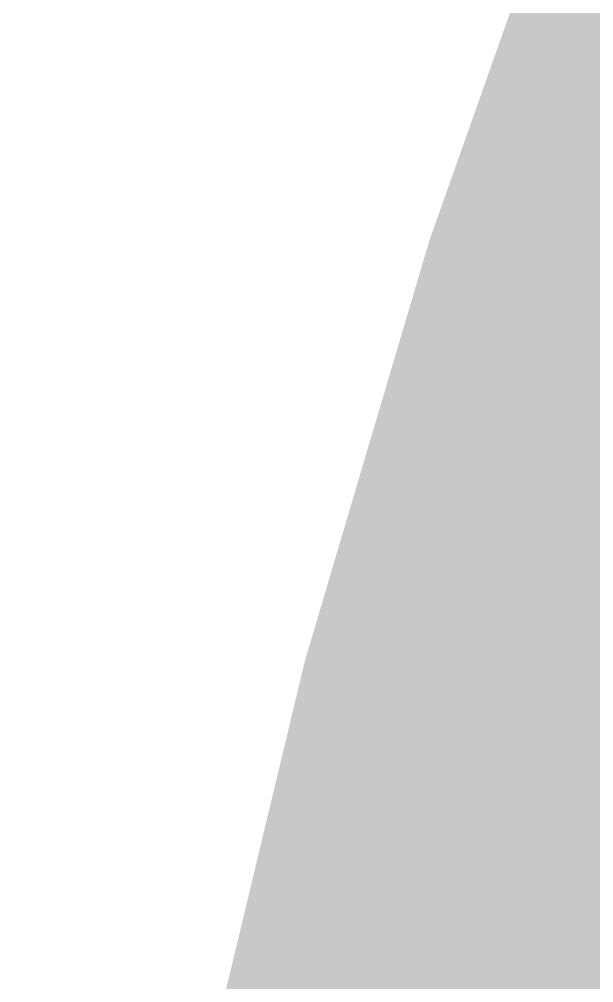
# Model space of a CAD drawing. Header units: inches. Extents: x 0.91 to 3.83, y 2.65 to 3.83.
# Drawn here: x 1.348032 to 1.349381, y 3.25749 to 3.259753 of the extents above; entities that cross this region are included whole.
import ezdxf

# ---------------------------------------------------------------- set-up
doc = ezdxf.new("R2010")
doc.units = ezdxf.units.IN
doc.header["$MEASUREMENT"] = 0
doc.layers.add('Bottom Solder', color=6, linetype='Continuous')
doc.layers.add('Top Solder', color=216, linetype='Continuous')

# ---------------------------------------------------------------- blocks, each defined once
blk = doc.blocks.new('AMPHENOL_12401598E4_2A_70')
at = {"layer": 'Bottom Solder'}
blk.add_hatch(color=6, dxfattribs=at).paths.add_polyline_path([(-0.1615681, -0.0177436), (-0.1605408, -0.0178244), (-0.1595189, -0.017959), (-0.1585058, -0.0181468), (-0.1575036, -0.0183873), (-0.1565153, -0.0186799), (-0.1555439, -0.019024), (-0.1545919, -0.0194184), (-0.1536616, -0.0198622), (-0.1527559, -0.0203538), (-0.1518772, -0.0208923), (-0.1510278, -0.021476), (-0.1502103, -0.0221035), (-0.1494266, -0.0227728), (-0.148679, -0.0234821), (-0.1479695, -0.0242297), (-0.1473003, -0.0250134), (-0.1466729, -0.0258311), (-0.1460893, -0.0266804), (-0.1455507, -0.0275591), (-0.1450589, -0.0284648), (-0.1446152, -0.0293949), (-0.144221, -0.0303471), (-0.1438768, -0.0313186), (-0.1435841, -0.0323067), (-0.1433436, -0.0333088), (-0.1431556, -0.0343223), (-0.1430212, -0.035344), (-0.1429405, -0.0363713), (-0.1429134, -0.0374017), (-0.1429134, -0.0610236), (-0.1429404, -0.0620539), (-0.1430212, -0.0630813), (-0.1431556, -0.064103), (-0.1433436, -0.0651164), (-0.1435841, -0.0661185), (-0.1438769, -0.0671066), (-0.1442209, -0.068078), (-0.1446152, -0.0690302), (-0.1450589, -0.0699604), (-0.1455507, -0.0708661), (-0.1460893, -0.0717448), (-0.1466729, -0.0725942), (-0.1473003, -0.0734118), (-0.1479696, -0.0741955), (-0.148679, -0.074943), (-0.1494266, -0.0756525), (-0.1502103, -0.0763219), (-0.1510278, -0.0769492), (-0.1518772, -0.0775329), (-0.1527558, -0.0780714), (-0.1536616, -0.0785631), (-0.1545918, -0.0790068), (-0.1555439, -0.0794013), (-0.1565154, -0.0797453), (-0.1575036, -0.080038), (-0.1585058, -0.0802785), (-0.1595189, -0.0804663), (-0.1605407, -0.0806009), (-0.1615681, -0.0806816), (-0.1625984, -0.0807087), (-0.1636288, -0.0806816), (-0.1646561, -0.0806008), (-0.1656777, -0.0804663), (-0.1666911, -0.0802785), (-0.1676934, -0.0800379), (-0.1686815, -0.0797452), (-0.1696528, -0.0794011), (-0.1706051, -0.0790068), (-0.1715352, -0.0785632), (-0.1724408, -0.0780714), (-0.1733197, -0.0775329), (-0.174169, -0.0769492), (-0.1749866, -0.0763219), (-0.1757703, -0.0756525), (-0.1765179, -0.074943), (-0.1772273, -0.0741954), (-0.1778966, -0.0734118), (-0.178524, -0.0725942), (-0.1791077, -0.0717449), (-0.1796462, -0.0708661), (-0.1801379, -0.0699604), (-0.1805816, -0.0690301), (-0.180976, -0.0680781), (-0.18132, -0.0671066), (-0.1816128, -0.0661185), (-0.1818533, -0.0651164), (-0.182041, -0.064103), (-0.1821757, -0.0630813), (-0.1822565, -0.0620539), (-0.1822835, -0.0610236), (-0.1822835, -0.0374016), (-0.1822564, -0.0363713), (-0.1821757, -0.035344), (-0.182041, -0.0343222), (-0.1818533, -0.0333089), (-0.1816127, -0.0323066), (-0.1813199, -0.0313186), (-0.1809759, -0.0303471), (-0.1805817, -0.0293949), (-0.1801379, -0.0284648), (-0.1796462, -0.0275592), (-0.1791077, -0.0266804), (-0.178524, -0.025831), (-0.1778966, -0.0250134), (-0.1772274, -0.0242297), (-0.1765178, -0.023482), (-0.1757703, -0.0227728), (-0.1749866, -0.0221035), (-0.174169, -0.021476), (-0.1733197, -0.0208923), (-0.1724408, -0.0203539), (-0.1715352, -0.0198621), (-0.1706052, -0.0194184), (-0.1696528, -0.0190241), (-0.1686815, -0.0186801), (-0.1676933, -0.0183873), (-0.1666912, -0.0181467), (-0.1656777, -0.0179589), (-0.1646561, -0.0178244), (-0.1636288, -0.0177436), (-0.1625984, -0.0177165)])
at = {"layer": 'Top Solder'}
blk.add_hatch(color=216, dxfattribs=at).paths.add_polyline_path([(-0.1615681, -0.0177436), (-0.1605408, -0.0178244), (-0.1595189, -0.017959), (-0.1585058, -0.0181468), (-0.1575036, -0.0183873), (-0.1565153, -0.0186799), (-0.1555439, -0.019024), (-0.1545919, -0.0194184), (-0.1536616, -0.0198622), (-0.1527559, -0.0203538), (-0.1518772, -0.0208923), (-0.1510278, -0.021476), (-0.1502103, -0.0221035), (-0.1494266, -0.0227728), (-0.148679, -0.0234821), (-0.1479695, -0.0242297), (-0.1473003, -0.0250134), (-0.1466729, -0.0258311), (-0.1460893, -0.0266804), (-0.1455507, -0.0275591), (-0.1450589, -0.0284648), (-0.1446152, -0.0293949), (-0.144221, -0.0303471), (-0.1438768, -0.0313186), (-0.1435841, -0.0323067), (-0.1433436, -0.0333088), (-0.1431556, -0.0343223), (-0.1430212, -0.035344), (-0.1429405, -0.0363713), (-0.1429134, -0.0374017), (-0.1429134, -0.0492126), (-0.1429134, -0.0610236), (-0.1429404, -0.0620539), (-0.1430212, -0.0630813), (-0.1431556, -0.064103), (-0.1433436, -0.0651164), (-0.1435841, -0.0661185), (-0.1438769, -0.0671066), (-0.1442209, -0.068078), (-0.1446152, -0.0690302), (-0.1450589, -0.0699604), (-0.1455507, -0.0708661), (-0.1460893, -0.0717448), (-0.1466729, -0.0725942), (-0.1473003, -0.0734118), (-0.1479696, -0.0741955), (-0.148679, -0.074943), (-0.1494266, -0.0756525), (-0.1502103, -0.0763219), (-0.1510278, -0.0769492), (-0.1518772, -0.0775329), (-0.1527558, -0.0780714), (-0.1536616, -0.0785631), (-0.1545918, -0.0790068), (-0.1555439, -0.0794013), (-0.1565154, -0.0797453), (-0.1575036, -0.080038), (-0.1585058, -0.0802785), (-0.1595189, -0.0804663), (-0.1605407, -0.0806009), (-0.1615681, -0.0806816), (-0.1625984, -0.0807087), (-0.1636288, -0.0806816), (-0.1646561, -0.0806008), (-0.1656777, -0.0804663), (-0.1666911, -0.0802785), (-0.1676934, -0.0800379), (-0.1686815, -0.0797452), (-0.1696528, -0.0794011), (-0.1706051, -0.0790068), (-0.1715352, -0.0785632), (-0.1724408, -0.0780714), (-0.1733197, -0.0775329), (-0.174169, -0.0769492), (-0.1749866, -0.0763219), (-0.1757703, -0.0756525), (-0.1765179, -0.074943), (-0.1772273, -0.0741954), (-0.1778966, -0.0734118), (-0.178524, -0.0725942), (-0.1791077, -0.0717449), (-0.1796462, -0.0708661), (-0.1801379, -0.0699604), (-0.1805816, -0.0690301), (-0.180976, -0.0680781), (-0.18132, -0.0671066), (-0.1816128, -0.0661185), (-0.1818533, -0.0651164), (-0.182041, -0.064103), (-0.1821757, -0.0630813), (-0.1822565, -0.0620539), (-0.1822835, -0.0610236), (-0.1822834, -0.0492126), (-0.1822835, -0.0374016), (-0.1822564, -0.0363713), (-0.1821757, -0.035344), (-0.182041, -0.0343222), (-0.1818533, -0.0333089), (-0.1816127, -0.0323066), (-0.1813199, -0.0313186), (-0.1809759, -0.0303471), (-0.1805817, -0.0293949), (-0.1801379, -0.0284648), (-0.1796462, -0.0275592), (-0.1791077, -0.0266804), (-0.178524, -0.025831), (-0.1778966, -0.0250134), (-0.1772274, -0.0242297), (-0.1765178, -0.023482), (-0.1757703, -0.0227728), (-0.1749866, -0.0221035), (-0.174169, -0.021476), (-0.1733197, -0.0208923), (-0.1724408, -0.0203539), (-0.1715352, -0.0198621), (-0.1706052, -0.0194184), (-0.1696528, -0.0190241), (-0.1686815, -0.0186801), (-0.1676933, -0.0183873), (-0.1666912, -0.0181467), (-0.1656777, -0.0179589), (-0.1646561, -0.0178244), (-0.1636288, -0.0177436), (-0.1625984, -0.0177165)])

msp = doc.modelspace()

# ---------------------------------------------------------------- block references
at = {"rotation": 270}
msp.add_blockref('AMPHENOL_12401598E4_2A_70', (1.4287402, 3.090551), dxfattribs=at)

doc.saveas('drawing.dxf')
